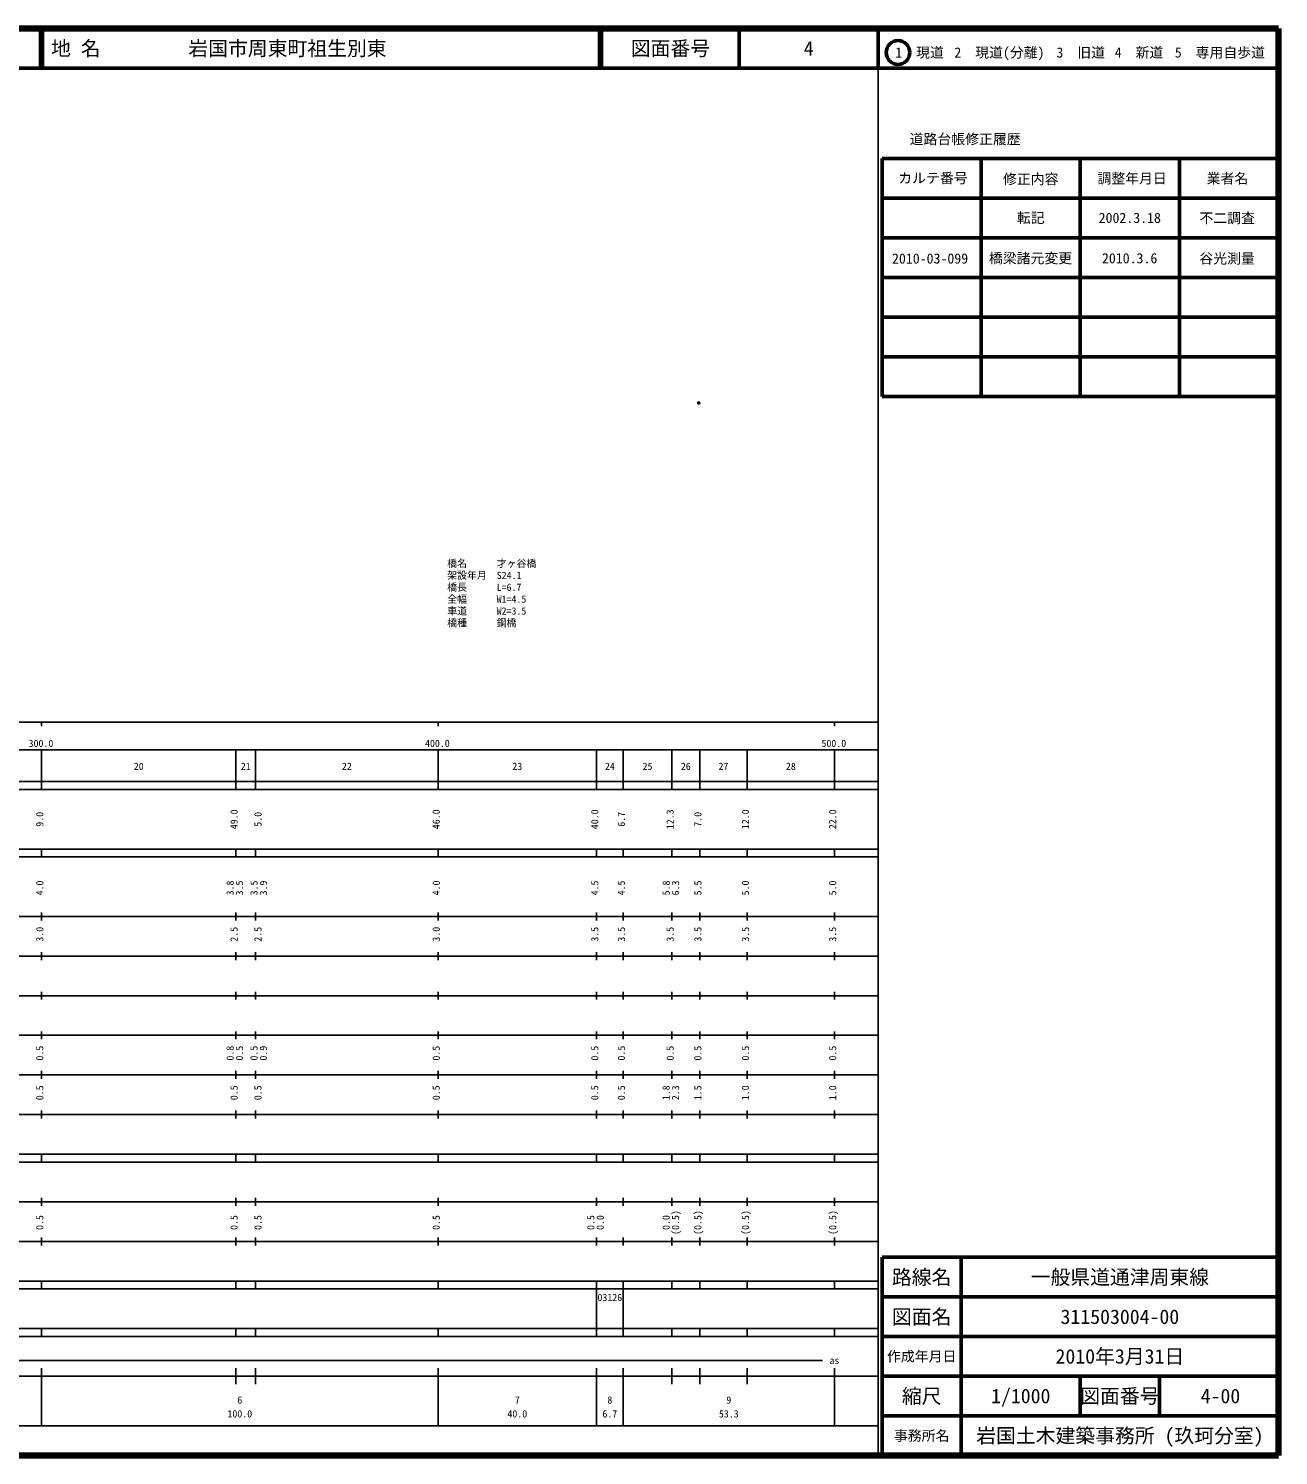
# Model space of a CAD drawing. Units: millimetres on the paper. Extents: x 40 to 680, y 20 to 380.
# Drawn here: x 364.7 to 680, y 20 to 380 of the extents above; entities that cross this region are included whole.
import ezdxf
from ezdxf.enums import TextEntityAlignment as Align

# ---------------------------------------------------------------- set-up
doc = ezdxf.new("R2010")
doc.units = ezdxf.units.MM
doc.header["$PDMODE"] = 32
doc.header["$PDSIZE"] = 0.5
for name, color, linetype in [('M-OTRS', 6, 'Continuous'), ('M-STR-HTXT', 7, 'Continuous'), ('M-TTL-TXT', 7, 'Continuous')]:
    doc.layers.add(name, color=color, linetype=linetype)
for name, color, linetype, lineweight in [('M-TTL', 2, 'Continuous', 140), ('M-TTL-BAND', 7, 'Continuous', 25), ('M-TTL-FRAM', 2, 'Continuous', 50), ('M-TTL-LINE', 7, 'Continuous', 50)]:
    doc.layers.add(name, color=color, linetype=linetype, lineweight=lineweight)
doc.styles.add('ＭＳ ゴシック', font='')
doc.styles.get('ＭＳ ゴシック').set_extended_font_data('MS Gothic')

msp = doc.modelspace()

# ---------------------------------------------------------------- linework, layer by layer
at = {"layer": 'M-OTRS'}
msp.add_point((533.752, 285.53), dxfattribs=at)
at = {"layer": 'M-TTL'}
for p, q in [((680, 380), (40, 380)), ((680, 20), (680, 380)), ((40, 20), (680, 20))]:
    msp.add_line(p, q, dxfattribs=at)
at = {"layer": 'M-TTL-BAND'}
for p, q in [((579, 20), (579, 370)), ((40, 205), (579, 205)), ((368, 205), (368, 204)), ((468, 205), (468, 204)), ((568, 205), (568, 204)), ((68, 198), (579, 198)), ((368, 188), (368, 198)), ((417, 188), (417, 198)), ((422, 188), (422, 198)), ((468, 188), (468, 198)), ((508, 188), (508, 198)), ((514.7, 188), (514.7, 198)), ((527, 188), (527, 198)), ((534, 188), (534, 198)), ((546, 188), (546, 198)), ((568, 188), (568, 198)), ((40, 190), (579, 190)), ((40, 188), (579, 188)), ((40, 173), (579, 173)), ((368, 171), (368, 173)), ((417, 171), (417, 173)), ((422, 171), (422, 173)), ((468, 171), (468, 173)), ((508, 171), (508, 173)), ((514.7, 171), (514.7, 173)), ((527, 171), (527, 173)), ((534, 171), (534, 173)), ((546, 171), (546, 173)), ((568, 171), (568, 173)), ((40, 171), (579, 171)), ((40, 156), (579, 156)), ((368, 155), (368, 157)), ((417, 155), (417, 157)), ((422, 155), (422, 157)), ((468, 155), (468, 157)), ((508, 155), (508, 157)), ((514.7, 155), (514.7, 157)), ((527, 155), (527, 157)), ((534, 155), (534, 157)), ((546, 155), (546, 157)), ((568, 155), (568, 157)), ((46, 146), (579, 146)), ((368, 145), (368, 147)), ((417, 145), (417, 147)), ((422, 145), (422, 147)), ((468, 145), (468, 147)), ((508, 145), (508, 147)), ((514.7, 145), (514.7, 147)), ((527, 145), (527, 147)), ((534, 145), (534, 147)), ((546, 145), (546, 147)), ((568, 145), (568, 147)), ((368, 135), (368, 137)), ((417, 135), (417, 137)), ((422, 135), (422, 137)), ((468, 135), (468, 137)), ((508, 135), (508, 137)), ((514.7, 135), (514.7, 137)), ((527, 135), (527, 137)), ((534, 135), (534, 137)), ((546, 135), (546, 137)), ((568, 135), (568, 137)), ((52, 136), (579, 136)), ((46, 126), (579, 126)), ((368, 125), (368, 127)), ((417, 125), (417, 127)), ((422, 125), (422, 127)), ((468, 125), (468, 127)), ((508, 125), (508, 127)), ((514.7, 125), (514.7, 127)), ((527, 125), (527, 127)), ((534, 125), (534, 127)), ((546, 125), (546, 127)), ((568, 125), (568, 127)), ((52, 116), (579, 116)), ((368, 115), (368, 117)), ((417, 115), (417, 117)), ((422, 115), (422, 117)), ((468, 115), (468, 117)), ((508, 115), (508, 117)), ((514.7, 115), (514.7, 117)), ((527, 115), (527, 117)), ((534, 115), (534, 117)), ((546, 115), (546, 117)), ((568, 115), (568, 117)), ((46, 106), (579, 106)), ((368, 105), (368, 107)), ((417, 105), (417, 107)), ((422, 105), (422, 107)), ((468, 105), (468, 107)), ((508, 105), (508, 107)), ((514.7, 105), (514.7, 107)), ((527, 105), (527, 107)), ((534, 105), (534, 107)), ((546, 105), (546, 107)), ((568, 105), (568, 107)), ((40, 96), (579, 96)), ((40, 94), (579, 94)), ((368, 94), (368, 96)), ((417, 94), (417, 96)), ((422, 94), (422, 96)), ((468, 94), (468, 96)), ((508, 94), (508, 96)), ((514.7, 94), (514.7, 96)), ((527, 94), (527, 96)), ((534, 94), (534, 96)), ((546, 94), (546, 96)), ((568, 94), (568, 96)), ((49, 84), (579, 84)), ((368, 83), (368, 85)), ((417, 83), (417, 85)), ((422, 83), (422, 85)), ((468, 83), (468, 85)), ((508, 83), (508, 85)), ((514.7, 83), (514.7, 85)), ((527, 83), (527, 85)), ((534, 83), (534, 85)), ((546, 83), (546, 85)), ((568, 83), (568, 85)), ((40, 74), (579, 74)), ((368, 73), (368, 75)), ((417, 73), (417, 75)), ((422, 73), (422, 75)), ((468, 73), (468, 75)), ((508, 73), (508, 75)), ((514.7, 73), (514.7, 75)), ((527, 73), (527, 75)), ((534, 73), (534, 75)), ((546, 73), (546, 75)), ((568, 73), (568, 75)), ((40, 64), (579, 64)), ((40, 62), (579, 62)), ((368, 62), (368, 64)), ((417, 62), (417, 64)), ((422, 62), (422, 64)), ((468, 62), (468, 64)), ((508, 62), (508, 64)), ((508, 52), (508, 62)), ((514.7, 62), (514.7, 64)), ((514.7, 52), (514.7, 62)), ((527, 62), (527, 64)), ((534, 62), (534, 64)), ((546, 62), (546, 64)), ((568, 62), (568, 64)), ((40, 52), (579, 52)), ((368, 50), (368, 52)), ((417, 50), (417, 52)), ((422, 50), (422, 52)), ((468, 50), (468, 52)), ((508, 50), (508, 52)), ((514.7, 50), (514.7, 52)), ((527, 50), (527, 52)), ((534, 50), (534, 52)), ((546, 50), (546, 52)), ((568, 50), (568, 52)), ((40, 50), (579, 50)), ((71, 44), (565, 44)), ((40, 40), (579, 40)), ((368, 27.5), (368, 42)), ((417, 38), (417, 42)), ((422, 38), (422, 42)), ((468, 27.5), (468, 42)), ((508, 27.5), (508, 42)), ((514.7, 27.5), (514.7, 42)), ((527, 38), (527, 42)), ((534, 38), (534, 42)), ((546, 38), (546, 42)), ((568, 27.5), (568, 42)), ((68, 27.5), (579, 27.5))]:
    msp.add_line(p, q, dxfattribs=at)
at = {"layer": 'M-TTL-FRAM'}
for p, q in [((580, 347.197), (580, 287.197)), ((580, 347.197), (680, 347.197)), ((580, 287.197), (680, 287.197)), ((680, 70), (580, 70)), ((580, 70), (580, 20))]:
    msp.add_line(p, q, dxfattribs=at)
at = {"layer": 'M-TTL-LINE'}
for p, q in [((367.75, 380), (367.75, 370)), ((368.25, 380), (368.25, 370)), ((508.747, 380), (508.747, 370)), ((509.247, 380), (509.247, 370)), ((543.997, 380), (543.997, 370)), ((579, 380), (579, 370)), ((40, 370), (680, 370)), ((605, 347.197), (605, 287.197)), ((630, 347.197), (630, 287.197)), ((655, 347.197), (655, 287.197)), ((580, 337.197), (680, 337.197)), ((580, 327.197), (680, 327.197)), ((580, 317.197), (680, 317.197)), ((580, 307.197), (680, 307.197)), ((580, 297.197), (680, 297.197)), ((600, 70), (600, 20)), ((680, 60), (580, 60)), ((680, 50), (580, 50)), ((680, 40), (580, 40)), ((630, 40), (630, 30)), ((650, 40), (650, 30)), ((680, 30), (580, 30))]:
    msp.add_line(p, q, dxfattribs=at)
msp.add_circle((584.031, 373.958), 3, dxfattribs=at)

# ---------------------------------------------------------------- texts
at = {"layer": 'M-STR-HTXT', "style": 'ＭＳ ゴシック'}
for s, p in [('橋名\u3000\u3000\u3000才ヶ谷橋', (470.314, 243.587)), ('架設年月\u3000S24.1', (470.314, 240.587)), ('橋長      L=6.7', (470.314, 237.587)), ('全幅      W1=4.5', (470.314, 234.587)), ('車道      W2=3.5', (470.314, 231.587)), ('橋種      鋼橋', (470.314, 228.587))]:
    msp.add_text(s, height=1.833, dxfattribs=at).set_placement(p, align=Align.BOTTOM_LEFT)
at = {"layer": 'M-TTL-BAND', "style": 'ＭＳ ゴシック'}
for s, p in [('300.0', (367.844, 198.195)), ('400.0', (467.844, 198.195)), ('500.0', (567.844, 198.195)), ('20', (392.5, 192.405)), ('21', (419.5, 192.405)), ('22', (445, 192.405)), ('23', (488, 192.405)), ('24', (511.35, 192.405)), ('25', (520.85, 192.405)), ('26', (530.5, 192.405)), ('27', (540, 192.405)), ('28', (557, 192.405)), ('as', (568, 42.5)), ('6', (418, 32.523)), ('7', (488, 32.523)), ('8', (511.35, 32.523)), ('9', (541.35, 32.523)), ('100.0', (418, 29.033)), ('40.0', (488, 29.033)), ('6.7', (511.35, 29.033)), ('53.3', (541.35, 29.033))]:
    msp.add_text(s, height=1.833, dxfattribs=at).set_placement(p, align=Align.BOTTOM_CENTER)
for s, p in [('9.0', (369, 180.5)), ('49.0', (418, 180.5)), ('5.0', (424.031, 180.5)), ('46.0', (469, 180.5)), ('40.0', (509, 180.5)), ('6.7', (515.7, 180.5)), ('12.3', (528, 180.5)), ('7.0', (535, 180.5)), ('12.0', (547, 180.5)), ('22.0', (569, 180.5)), ('4.0', (369, 163.174)), ('3.8', (417, 163.174)), ('3.5', (419.37, 163.174)), ('3.5', (423.031, 163.174)), ('3.9', (425.401, 163.174)), ('4.0', (469, 163.174)), ('4.5', (509, 163.174)), ('4.5', (515.7, 163.174)), ('5.8', (527, 163.174)), ('6.3', (529.37, 163.174)), ('5.5', (535, 163.174)), ('5.0', (547, 163.174)), ('5.0', (569, 163.174)), ('3.0', (369, 151.5)), ('2.5', (418, 151.5)), ('2.5', (424.031, 151.5)), ('3.0', (469, 151.5)), ('3.5', (509, 151.5)), ('3.5', (515.7, 151.5)), ('3.5', (528, 151.5)), ('3.5', (535, 151.5)), ('3.5', (547, 151.5)), ('3.5', (569, 151.5)), ('0.5', (369, 121.5)), ('0.8', (417, 121.5)), ('0.5', (419.37, 121.5)), ('0.5', (423.031, 121.5)), ('0.9', (425.401, 121.5)), ('0.5', (469, 121.5)), ('0.5', (509, 121.5)), ('0.5', (515.7, 121.5)), ('0.5', (528, 121.5)), ('0.5', (535, 121.5)), ('0.5', (547, 121.5)), ('0.5', (569, 121.5)), ('0.5', (369, 111.5)), ('0.5', (418, 111.5)), ('0.5', (424.031, 111.5)), ('0.5', (469, 111.5)), ('0.5', (509, 111.5)), ('0.5', (515.7, 111.5)), ('1.8', (527, 111.5)), ('2.3', (529.37, 111.5)), ('1.5', (535, 111.5)), ('1.0', (547, 111.5)), ('1.0', (569, 111.5)), ('0.5', (369, 78.764)), ('0.5', (418, 78.764)), ('0.5', (424.031, 78.764)), ('0.5', (469, 78.764)), ('0.5', (508, 78.764)), ('0.0', (510.37, 78.764)), ('0.0', (527, 78.764)), ('(0.5)', (529.37, 78.764)), ('(0.5)', (535, 78.764)), ('(0.5)', (547, 78.764)), ('(0.5)', (569, 78.764))]:
    msp.add_text(s, height=1.833, rotation=90, dxfattribs=at).set_placement(p, align=Align.BOTTOM_CENTER)
msp.add_text('03126', height=1.833, dxfattribs=at).set_placement((508.225, 58.405), align=Align.BOTTOM_LEFT)
at = {"layer": 'M-TTL-TXT', "style": 'ＭＳ ゴシック'}
for s, p in [('地 名', (370.38, 375)), ('岩国市周東町祖生別東', (405.024, 375))]:
    msp.add_text(s, height=3.666, dxfattribs=at).set_placement(p, align=Align.MIDDLE_LEFT)
for s, height, p in [('図面番号', 3.666, (526.622, 375)), ('4', 3.666, (561.497, 375)), ('1\u3000現道', 2.566, (589.448, 373.958)), ('2\u3000現道(分離)', 2.566, (609.619, 373.958)), ('3\u3000旧道', 2.566, (630.121, 373.958)), ('4\u3000新道', 2.566, (644.824, 373.958)), ('5\u3000専用自歩道', 2.566, (665.228, 373.958)), ('道路台帳修正履歴', 2.566, (600.968, 352.113)), ('カルテ番号', 2.566, (592.839, 342.277)), ('修正内容', 2.566, (617.509, 342.023)), ('調整年月日', 2.566, (643.089, 342.197)), ('業者名', 2.566, (667.134, 342.197)), ('転記', 2.566, (617.5, 332.245)), ('2002.3.18', 2.566, (642.5, 332.245)), ('不二調査', 2.566, (667.077, 332.189)), ('2010-03-099', 2.566, (592.122, 321.983)), ('橋梁諸元変更', 2.566, (617.463, 322.047)), ('2010.3.6', 2.566, (642.463, 322.047)), ('谷光測量', 2.566, (667.04, 321.99)), ('路線名', 3.666, (590, 65)), ('路線名', 3.666, (590, 65)), ('一般県道通津周東線', 3.666, (640, 65)), ('図面名', 3.666, (590, 55)), ('図面名', 3.666, (590, 55)), ('311503004-00', 3.666, (640, 55)), ('2010年3月31日', 3.666, (640, 45)), ('作成年月日', 2.566, (590, 45)), ('作成年月日', 2.566, (590, 45)), ('縮尺', 3.666, (590, 35)), ('縮尺', 3.666, (590, 35)), ('1/1000', 3.666, (615, 35)), ('図面番号', 3.666, (640, 35)), ('図面番号', 3.666, (640, 35)), (' 4-00', 3.666, (664.125, 35)), ('事務所名', 2.566, (590, 25)), ('事務所名', 2.566, (590, 25)), ('岩国土木建築事務所 (玖珂分室)', 3.666, (640, 25))]:
    msp.add_text(s, height=height, dxfattribs=at).set_placement(p, align=Align.MIDDLE_CENTER)

doc.saveas('drawing.dxf')
